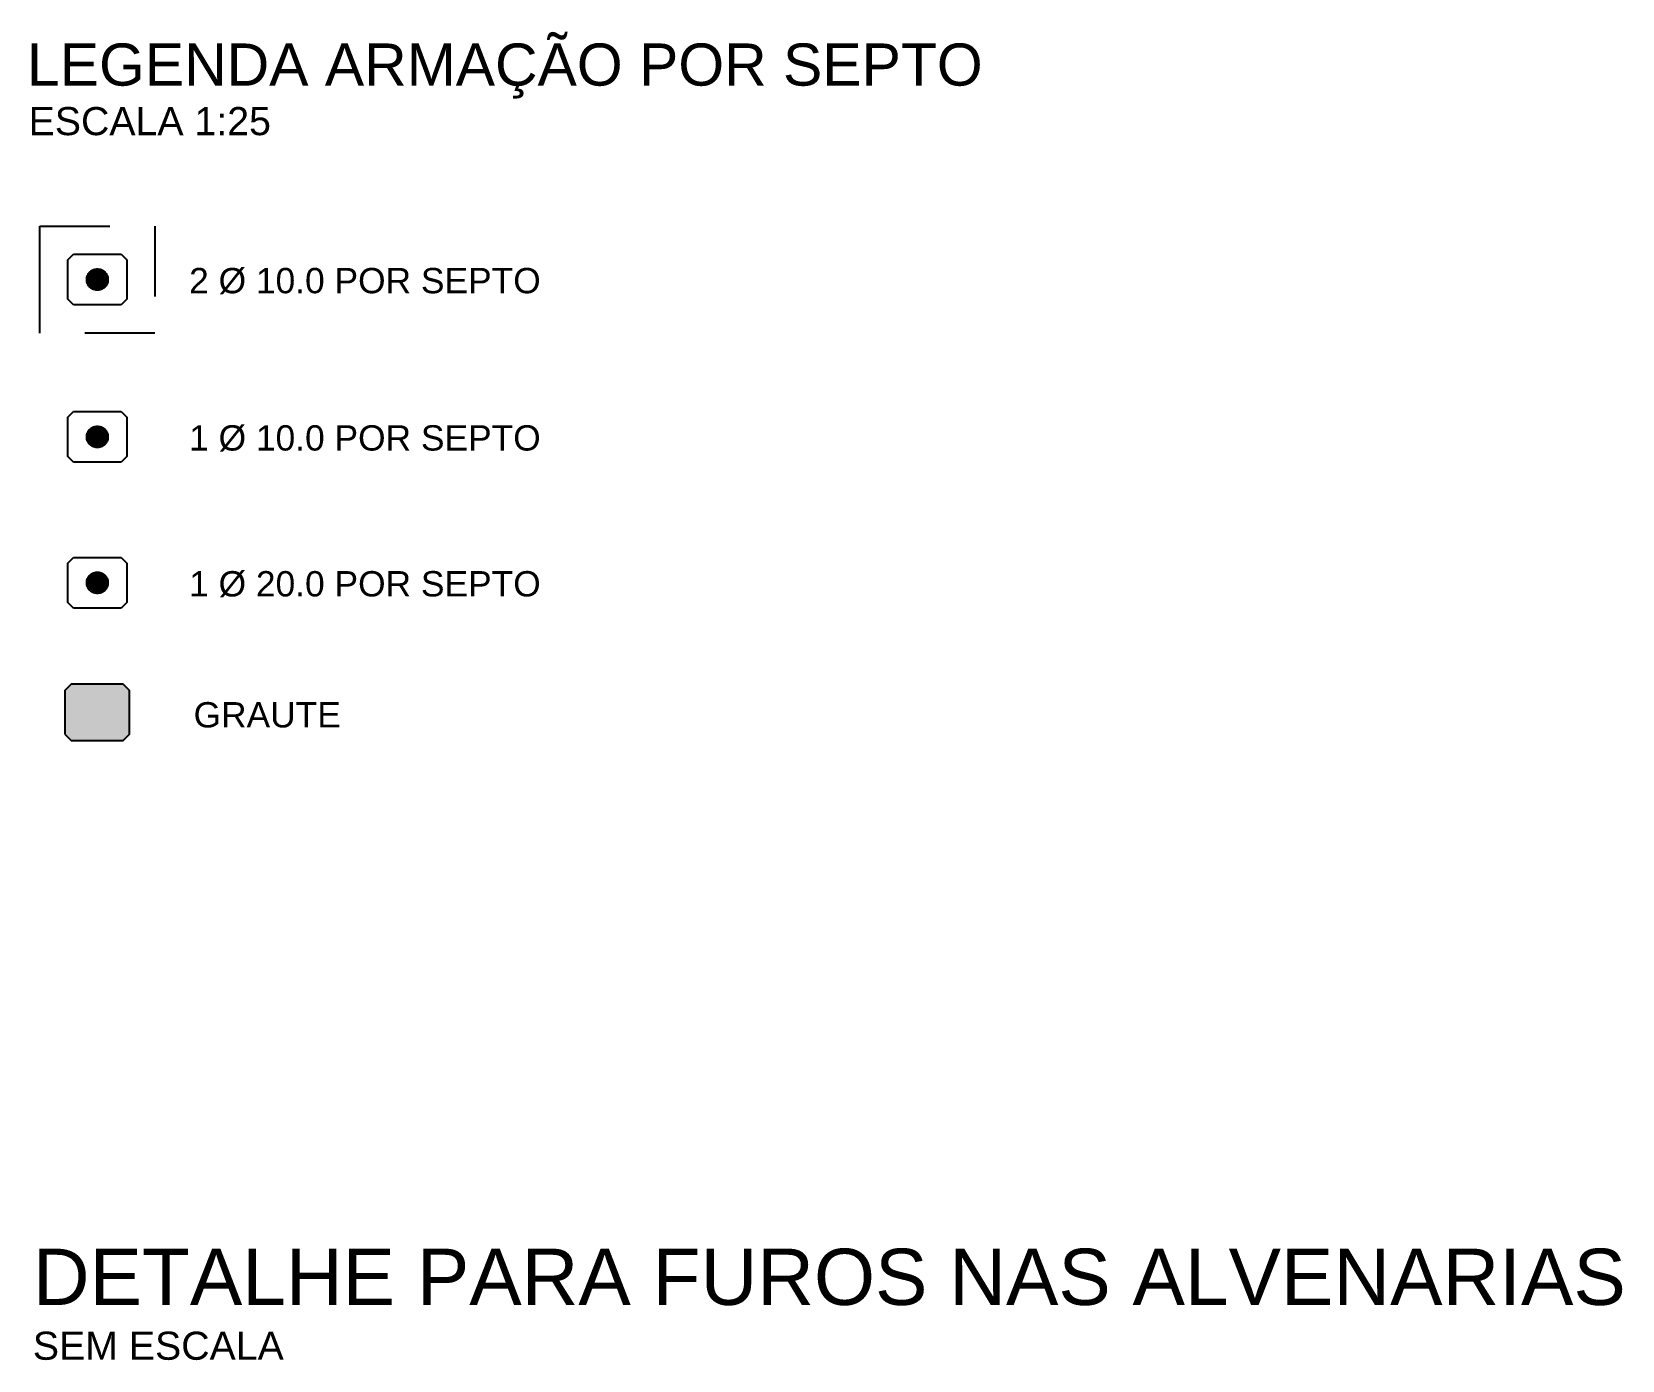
# Model space of a CAD drawing. Extents: x 0 to 119, y 0 to 84.
# Drawn here: x 51.73 to 63.05, y 43.29 to 52.74 of the extents above; entities that cross this region are included whole.
import ezdxf

# ---------------------------------------------------------------- set-up
doc = ezdxf.new("R2010")
doc.units = 0
doc.header["$MEASUREMENT"] = 0
doc.linetypes.add('ESTILO_TQS_0003', pattern=[1.5, 0.5, -0.4, 0.1, -0.5])
for name, color, linetype in [('17', 90, 'CONTINUOUS'), ('3', 7, 'CONTINUOUS'), ('31', 10, 'CONTINUOUS'), ('9', 8, 'CONTINUOUS')]:
    doc.layers.add(name, color=color, linetype=linetype)
doc.styles.add('TQS_ARIAL', font='arial.ttf')

msp = doc.modelspace()

# ---------------------------------------------------------------- linework, layer by layer
at = {"layer": '17', "color": 90, "linetype": 'Continuous'}
for p, q in [((51.989481, 48.96151), (52.029481, 49.00151)), ((52.029481, 49.00151), (52.369481, 49.00151)), ((52.369481, 49.00151), (52.409481, 48.96151)), ((51.989481, 48.68151), (51.989481, 48.96151)), ((52.409481, 48.96151), (52.409481, 48.68151)), ((52.029481, 48.64151), (51.989481, 48.68151)), ((52.409481, 48.68151), (52.369481, 48.64151)), ((52.369481, 48.64151), (52.029481, 48.64151))]:
    msp.add_line(p, q, dxfattribs=at)
for points in [[(52.198281, 48.82151), (52.198287, 48.821389), (52.198305, 48.821269), (52.198336, 48.821151), (52.198378, 48.821037), (52.198432, 48.820928), (52.198496, 48.820825), (52.19857, 48.820728), (52.198654, 48.82064), (52.198746, 48.820561), (52.198846, 48.820492), (52.198952, 48.820433), (52.199064, 48.820385), (52.19918, 48.820348), (52.199299, 48.820324), (52.19942, 48.820312), (52.199542, 48.820312), (52.199663, 48.820324), (52.199782, 48.820348), (52.199898, 48.820385), (52.200009, 48.820433), (52.200116, 48.820492), (52.200215, 48.820561), (52.200308, 48.82064), (52.200391, 48.820728), (52.200466, 48.820825), (52.20053, 48.820928), (52.200584, 48.821037), (52.200626, 48.821151), (52.200656, 48.821269), (52.200675, 48.821389), (52.200681, 48.82151), (52.123881, 48.82151), (52.124269, 48.829158), (52.125428, 48.836728), (52.127348, 48.844142), (52.130008, 48.851323), (52.13338, 48.858199), (52.137431, 48.864698), (52.142119, 48.870754), (52.147395, 48.876304), (52.153206, 48.881293), (52.159491, 48.885668), (52.166187, 48.889384), (52.173225, 48.892404), (52.180531, 48.894697), (52.188033, 48.896238), (52.195652, 48.897013), (52.20331, 48.897013), (52.210929, 48.896238), (52.21843, 48.894697), (52.225737, 48.892404), (52.232775, 48.889384), (52.239471, 48.885668), (52.245756, 48.881293), (52.251567, 48.876304), (52.256843, 48.870754), (52.261531, 48.864698), (52.265581, 48.858199), (52.268954, 48.851323), (52.271614, 48.844142), (52.273533, 48.836728), (52.274693, 48.829158), (52.275081, 48.82151), (52.198281, 48.82151)], [(52.200681, 48.82151), (52.200675, 48.821632), (52.200656, 48.821752), (52.200626, 48.821869), (52.200584, 48.821983), (52.20053, 48.822093), (52.200466, 48.822196), (52.200391, 48.822292), (52.200308, 48.82238), (52.200215, 48.822459), (52.200116, 48.822529), (52.200009, 48.822588), (52.199898, 48.822635), (52.199782, 48.822672), (52.199663, 48.822696), (52.199542, 48.822709), (52.19942, 48.822709), (52.199299, 48.822696), (52.19918, 48.822672), (52.199064, 48.822635), (52.198952, 48.822588), (52.198846, 48.822529), (52.198746, 48.822459), (52.198654, 48.82238), (52.19857, 48.822292), (52.198496, 48.822196), (52.198432, 48.822093), (52.198378, 48.821983), (52.198336, 48.821869), (52.198305, 48.821752), (52.198287, 48.821632), (52.198281, 48.82151), (52.275081, 48.82151), (52.274693, 48.813862), (52.273533, 48.806292), (52.271614, 48.798878), (52.268954, 48.791697), (52.265581, 48.784821), (52.261531, 48.778322), (52.256843, 48.772266), (52.251567, 48.766716), (52.245756, 48.761727), (52.239471, 48.757353), (52.232775, 48.753636), (52.225737, 48.750616), (52.21843, 48.748324), (52.210929, 48.746782), (52.20331, 48.746007), (52.195652, 48.746007), (52.188033, 48.746782), (52.180531, 48.748324), (52.173225, 48.750616), (52.166187, 48.753636), (52.159491, 48.757353), (52.153206, 48.761727), (52.147395, 48.766716), (52.142119, 48.772266), (52.137431, 48.778322), (52.13338, 48.784821), (52.130008, 48.791697), (52.127348, 48.798878), (52.125428, 48.806292), (52.124269, 48.813862), (52.123881, 48.82151), (52.200681, 48.82151)]]:
    msp.add_lwpolyline(points, dxfattribs=at)
msp.add_circle((52.199481, 48.82151), 0.0744, dxfattribs=at)
for points in [[(52.200215, 48.820561), (52.147395, 48.876304), (52.153206, 48.881293)], [(52.200215, 48.820561), (52.153206, 48.881293), (52.159491, 48.885668)], [(52.200215, 48.820561), (52.159491, 48.885668), (52.166187, 48.889384)], [(52.200215, 48.820561), (52.166187, 48.889384), (52.173225, 48.892404)], [(52.200215, 48.820561), (52.173225, 48.892404), (52.180531, 48.894697)], [(52.200215, 48.820561), (52.180531, 48.894697), (52.188033, 48.896238)], [(52.200215, 48.820561), (52.188033, 48.896238), (52.195652, 48.897013)], [(52.200215, 48.820561), (52.195652, 48.897013), (52.20331, 48.897013)], [(52.275081, 48.82151), (52.200215, 48.820561), (52.20331, 48.897013)], [(52.275081, 48.82151), (52.20331, 48.897013), (52.210929, 48.896238)], [(52.275081, 48.82151), (52.210929, 48.896238), (52.21843, 48.894697)], [(52.275081, 48.82151), (52.21843, 48.894697), (52.225737, 48.892404)], [(52.275081, 48.82151), (52.225737, 48.892404), (52.232775, 48.889384)], [(52.275081, 48.82151), (52.232775, 48.889384), (52.239471, 48.885668)], [(52.275081, 48.82151), (52.239471, 48.885668), (52.245756, 48.881293)], [(52.275081, 48.82151), (52.245756, 48.881293), (52.251567, 48.876304)], [(52.200215, 48.820561), (52.123881, 48.82151), (52.124269, 48.829158)], [(52.198746, 48.822459), (52.124269, 48.813862), (52.123881, 48.82151)], [(52.200215, 48.820561), (52.124269, 48.829158), (52.125428, 48.836728)], [(52.198746, 48.822459), (52.125428, 48.806292), (52.124269, 48.813862)], [(52.200215, 48.820561), (52.125428, 48.836728), (52.127348, 48.844142)], [(52.198746, 48.822459), (52.127348, 48.798878), (52.125428, 48.806292)], [(52.200215, 48.820561), (52.127348, 48.844142), (52.130008, 48.851323)], [(52.198746, 48.822459), (52.130008, 48.791697), (52.127348, 48.798878)], [(52.200215, 48.820561), (52.130008, 48.851323), (52.13338, 48.858199)], [(52.198746, 48.822459), (52.13338, 48.784821), (52.130008, 48.791697)], [(52.200215, 48.820561), (52.13338, 48.858199), (52.137431, 48.864698)], [(52.198746, 48.822459), (52.137431, 48.778322), (52.13338, 48.784821)], [(52.200215, 48.820561), (52.137431, 48.864698), (52.142119, 48.870754)], [(52.198746, 48.822459), (52.142119, 48.772266), (52.137431, 48.778322)], [(52.200215, 48.820561), (52.142119, 48.870754), (52.147395, 48.876304)], [(52.198746, 48.822459), (52.147395, 48.766716), (52.142119, 48.772266)], [(52.198746, 48.822459), (52.153206, 48.761727), (52.147395, 48.766716)], [(52.198746, 48.822459), (52.159491, 48.757353), (52.153206, 48.761727)], [(52.198746, 48.822459), (52.166187, 48.753636), (52.159491, 48.757353)], [(52.198746, 48.822459), (52.173225, 48.750616), (52.166187, 48.753636)], [(52.198746, 48.822459), (52.180531, 48.748324), (52.173225, 48.750616)], [(52.198746, 48.822459), (52.188033, 48.746782), (52.180531, 48.748324)], [(52.198746, 48.822459), (52.195652, 48.746007), (52.188033, 48.746782)], [(52.198746, 48.822459), (52.20331, 48.746007), (52.195652, 48.746007)], [(52.200215, 48.820561), (52.198287, 48.821389), (52.198281, 48.82151)], [(52.200215, 48.820561), (52.198281, 48.82151), (52.198281, 48.82151)], [(52.200215, 48.820561), (52.198281, 48.82151), (52.198281, 48.82151)], [(52.200215, 48.820561), (52.198281, 48.82151), (52.198281, 48.82151)], [(52.200215, 48.820561), (52.198281, 48.82151), (52.198281, 48.82151)], [(52.200215, 48.820561), (52.198281, 48.82151), (52.198281, 48.82151)], [(52.200215, 48.820561), (52.198281, 48.82151), (52.198281, 48.82151)], [(52.200215, 48.820561), (52.198281, 48.82151), (52.198281, 48.82151)], [(52.200215, 48.820561), (52.198281, 48.82151), (52.198281, 48.82151)], [(52.200215, 48.820561), (52.198281, 48.82151), (52.198281, 48.82151)], [(52.200215, 48.820561), (52.198305, 48.821269), (52.198287, 48.821389)], [(52.200215, 48.820561), (52.198287, 48.821389), (52.198287, 48.821389)], [(52.200215, 48.820561), (52.198432, 48.820928), (52.198305, 48.821269)], [(52.200215, 48.820561), (52.198305, 48.821269), (52.198305, 48.821269)], [(52.200215, 48.820561), (52.198305, 48.821269), (52.198305, 48.821269)], [(52.200215, 48.820561), (52.19857, 48.820728), (52.198432, 48.820928)], [(52.200215, 48.820561), (52.198746, 48.820561), (52.19857, 48.820728)], [(52.200681, 48.82151), (52.198746, 48.822459), (52.198952, 48.822588)], [(52.275081, 48.82151), (52.20331, 48.746007), (52.198746, 48.822459)], [(52.200215, 48.820561), (52.198846, 48.820492), (52.198746, 48.820561)], [(52.200215, 48.820561), (52.198952, 48.820433), (52.198846, 48.820492)], [(52.200681, 48.82151), (52.198952, 48.822588), (52.199299, 48.822696)], [(52.200215, 48.820561), (52.199064, 48.820385), (52.198952, 48.820433)], [(52.200215, 48.820561), (52.19918, 48.820348), (52.199064, 48.820385)], [(52.200215, 48.820561), (52.199299, 48.820324), (52.19918, 48.820348)], [(52.200681, 48.82151), (52.199299, 48.822696), (52.19942, 48.822709)], [(52.200681, 48.82151), (52.199299, 48.822696), (52.199299, 48.822696)], [(52.200681, 48.82151), (52.199299, 48.822696), (52.199299, 48.822696)], [(52.200215, 48.820561), (52.19942, 48.820312), (52.199299, 48.820324)], [(52.200681, 48.82151), (52.19942, 48.822709), (52.19942, 48.822709)], [(52.200681, 48.82151), (52.19942, 48.822709), (52.199542, 48.822709)], [(52.200215, 48.820561), (52.199542, 48.820312), (52.19942, 48.820312)], [(52.200215, 48.820561), (52.19942, 48.820312), (52.19942, 48.820312)], [(52.200681, 48.82151), (52.199542, 48.822709), (52.199542, 48.822709)], [(52.200681, 48.82151), (52.199542, 48.822709), (52.199663, 48.822696)], [(52.200215, 48.820561), (52.199663, 48.820324), (52.199542, 48.820312)], [(52.200215, 48.820561), (52.199542, 48.820312), (52.199542, 48.820312)], [(52.200681, 48.82151), (52.199663, 48.822696), (52.199782, 48.822672)], [(52.200215, 48.820561), (52.200009, 48.820433), (52.199663, 48.820324)], [(52.200215, 48.820561), (52.199663, 48.820324), (52.199663, 48.820324)], [(52.200215, 48.820561), (52.199663, 48.820324), (52.199663, 48.820324)], [(52.200681, 48.82151), (52.199782, 48.822672), (52.199898, 48.822635)], [(52.200681, 48.82151), (52.199898, 48.822635), (52.200009, 48.822588)], [(52.200681, 48.82151), (52.200009, 48.822588), (52.200116, 48.822529)], [(52.200681, 48.82151), (52.200116, 48.822529), (52.200215, 48.822459)], [(52.200681, 48.82151), (52.200215, 48.822459), (52.200391, 48.822292)], [(52.200681, 48.82151), (52.200391, 48.822292), (52.20053, 48.822093)], [(52.200681, 48.82151), (52.20053, 48.822093), (52.200656, 48.821752)], [(52.200681, 48.82151), (52.200656, 48.821752), (52.200656, 48.821752)], [(52.200681, 48.82151), (52.200656, 48.821752), (52.200656, 48.821752)], [(52.200681, 48.82151), (52.200656, 48.821752), (52.200675, 48.821632)], [(52.200681, 48.82151), (52.200675, 48.821632), (52.200675, 48.821632)], [(52.200681, 48.82151), (52.200675, 48.821632), (52.200681, 48.82151)], [(52.200681, 48.82151), (52.200681, 48.82151), (52.200681, 48.82151)], [(52.200681, 48.82151), (52.200681, 48.82151), (52.200681, 48.82151)], [(52.200681, 48.82151), (52.200681, 48.82151), (52.200681, 48.82151)], [(52.200681, 48.82151), (52.200681, 48.82151), (52.200681, 48.82151)], [(52.200681, 48.82151), (52.200681, 48.82151), (52.200681, 48.82151)], [(52.200681, 48.82151), (52.200681, 48.82151), (52.200681, 48.82151)], [(52.200681, 48.82151), (52.200681, 48.82151), (52.200681, 48.82151)], [(52.200681, 48.82151), (52.200681, 48.82151), (52.200681, 48.82151)], [(52.275081, 48.82151), (52.210929, 48.746782), (52.20331, 48.746007)], [(52.275081, 48.82151), (52.21843, 48.748324), (52.210929, 48.746782)], [(52.275081, 48.82151), (52.225737, 48.750616), (52.21843, 48.748324)], [(52.275081, 48.82151), (52.232775, 48.753636), (52.225737, 48.750616)], [(52.275081, 48.82151), (52.239471, 48.757353), (52.232775, 48.753636)], [(52.275081, 48.82151), (52.245756, 48.761727), (52.239471, 48.757353)], [(52.275081, 48.82151), (52.251567, 48.766716), (52.245756, 48.761727)], [(52.275081, 48.82151), (52.251567, 48.876304), (52.256843, 48.870754)], [(52.275081, 48.82151), (52.256843, 48.772266), (52.251567, 48.766716)], [(52.275081, 48.82151), (52.256843, 48.870754), (52.261531, 48.864698)], [(52.275081, 48.82151), (52.261531, 48.778322), (52.256843, 48.772266)], [(52.275081, 48.82151), (52.261531, 48.864698), (52.265581, 48.858199)], [(52.275081, 48.82151), (52.265581, 48.784821), (52.261531, 48.778322)], [(52.275081, 48.82151), (52.265581, 48.858199), (52.268954, 48.851323)], [(52.275081, 48.82151), (52.268954, 48.791697), (52.265581, 48.784821)], [(52.275081, 48.82151), (52.268954, 48.851323), (52.271614, 48.844142)], [(52.275081, 48.82151), (52.271614, 48.798878), (52.268954, 48.791697)], [(52.275081, 48.82151), (52.271614, 48.844142), (52.273533, 48.836728)], [(52.275081, 48.82151), (52.273533, 48.806292), (52.271614, 48.798878)], [(52.275081, 48.82151), (52.273533, 48.836728), (52.274693, 48.829158)], [(52.275081, 48.82151), (52.274693, 48.813862), (52.273533, 48.806292)]]:
    msp.add_solid(points, dxfattribs=at)
at = {"layer": '3', "color": 7, "linetype": 'Continuous'}
for p, q in [((51.98948, 51.117802), (52.02948, 51.157802)), ((52.02948, 51.157802), (52.36948, 51.157802)), ((52.36948, 51.157802), (52.40948, 51.117802)), ((51.98948, 50.837802), (51.98948, 51.117802)), ((52.40948, 51.117802), (52.40948, 50.837802)), ((52.02948, 50.797802), (51.98948, 50.837802)), ((52.40948, 50.837802), (52.36948, 50.797802)), ((52.36948, 50.797802), (52.02948, 50.797802)), ((51.98948, 49.999061), (52.02948, 50.039061)), ((52.02948, 50.039061), (52.36948, 50.039061)), ((52.36948, 50.039061), (52.40948, 49.999061)), ((51.98948, 49.719061), (51.98948, 49.999061)), ((52.40948, 49.999061), (52.40948, 49.719061)), ((52.02948, 49.679061), (51.98948, 49.719061)), ((52.369481, 49.679061), (52.02948, 49.679061)), ((52.40948, 49.719061), (52.369481, 49.679061))]:
    msp.add_line(p, q, dxfattribs=at)
for points in [[(52.19828, 50.977802), (52.198286, 50.97768), (52.198304, 50.97756), (52.198335, 50.977443), (52.198377, 50.977329), (52.198431, 50.977219), (52.198495, 50.977116), (52.198569, 50.97702), (52.198653, 50.976932), (52.198745, 50.976853), (52.198845, 50.976783), (52.198951, 50.976724), (52.199063, 50.976677), (52.199179, 50.97664), (52.199298, 50.976616), (52.199419, 50.976603), (52.199541, 50.976603), (52.199662, 50.976616), (52.199781, 50.97664), (52.199897, 50.976677), (52.200008, 50.976724), (52.200115, 50.976783), (52.200214, 50.976853), (52.200307, 50.976932), (52.20039, 50.97702), (52.200465, 50.977116), (52.200529, 50.977219), (52.200583, 50.977329), (52.200625, 50.977443), (52.200655, 50.97756), (52.200674, 50.97768), (52.20068, 50.977802), (52.12388, 50.977802), (52.124268, 50.98545), (52.125427, 50.99302), (52.127347, 51.000434), (52.130007, 51.007615), (52.133379, 51.014491), (52.13743, 51.02099), (52.142118, 51.027046), (52.147394, 51.032596), (52.153205, 51.037584), (52.15949, 51.041959), (52.166186, 51.045676), (52.173224, 51.048696), (52.180531, 51.050988), (52.188032, 51.05253), (52.195651, 51.053305), (52.203309, 51.053305), (52.210928, 51.05253), (52.218429, 51.050988), (52.225736, 51.048696), (52.232774, 51.045676), (52.23947, 51.041959), (52.245755, 51.037584), (52.251566, 51.032596), (52.256842, 51.027046), (52.26153, 51.02099), (52.26558, 51.014491), (52.268953, 51.007615), (52.271613, 51.000434), (52.273532, 50.99302), (52.274692, 50.98545), (52.27508, 50.977802), (52.19828, 50.977802)], [(52.20068, 50.977802), (52.200674, 50.977923), (52.200655, 50.978043), (52.200625, 50.978161), (52.200583, 50.978275), (52.200529, 50.978384), (52.200465, 50.978487), (52.20039, 50.978583), (52.200307, 50.978672), (52.200214, 50.978751), (52.200115, 50.97882), (52.200008, 50.978879), (52.199897, 50.978927), (52.199781, 50.978964), (52.199662, 50.978988), (52.199541, 50.979), (52.199419, 50.979), (52.199298, 50.978988), (52.199179, 50.978964), (52.199063, 50.978927), (52.198951, 50.978879), (52.198845, 50.97882), (52.198745, 50.978751), (52.198653, 50.978672), (52.198569, 50.978583), (52.198495, 50.978487), (52.198431, 50.978384), (52.198377, 50.978275), (52.198335, 50.978161), (52.198304, 50.978043), (52.198286, 50.977923), (52.19828, 50.977802), (52.27508, 50.977802), (52.274692, 50.970154), (52.273532, 50.962584), (52.271613, 50.95517), (52.268953, 50.947989), (52.26558, 50.941113), (52.26153, 50.934614), (52.256842, 50.928558), (52.251566, 50.923008), (52.245755, 50.918019), (52.23947, 50.913644), (52.232774, 50.909928), (52.225736, 50.906908), (52.218429, 50.904615), (52.210928, 50.903074), (52.203309, 50.902299), (52.195651, 50.902299), (52.188032, 50.903074), (52.180531, 50.904615), (52.173224, 50.906908), (52.166186, 50.909928), (52.15949, 50.913644), (52.153205, 50.918019), (52.147394, 50.923008), (52.142118, 50.928558), (52.13743, 50.934614), (52.133379, 50.941113), (52.130007, 50.947989), (52.127347, 50.95517), (52.125427, 50.962584), (52.124268, 50.970154), (52.12388, 50.977802), (52.20068, 50.977802)], [(52.19828, 49.859061), (52.198287, 49.85894), (52.198305, 49.85882), (52.198335, 49.858702), (52.198378, 49.858588), (52.198431, 49.858479), (52.198495, 49.858376), (52.19857, 49.85828), (52.198654, 49.858192), (52.198746, 49.858112), (52.198846, 49.858043), (52.198952, 49.857984), (52.199064, 49.857936), (52.19918, 49.8579), (52.199299, 49.857875), (52.19942, 49.857863), (52.199541, 49.857863), (52.199662, 49.857875), (52.199781, 49.8579), (52.199897, 49.857936), (52.200009, 49.857984), (52.200115, 49.858043), (52.200215, 49.858112), (52.200307, 49.858192), (52.200391, 49.85828), (52.200465, 49.858376), (52.20053, 49.858479), (52.200583, 49.858588), (52.200625, 49.858702), (52.200656, 49.85882), (52.200674, 49.85894), (52.20068, 49.859061), (52.12388, 49.859061), (52.124268, 49.86671), (52.125428, 49.874279), (52.127347, 49.881693), (52.130007, 49.888875), (52.13338, 49.89575), (52.137431, 49.902249), (52.142118, 49.908305), (52.147394, 49.913856), (52.153205, 49.918844), (52.159491, 49.923219), (52.166187, 49.926935), (52.173224, 49.929955), (52.180531, 49.932248), (52.188032, 49.93379), (52.195651, 49.934564), (52.203309, 49.934564), (52.210928, 49.93379), (52.21843, 49.932248), (52.225737, 49.929955), (52.232774, 49.926935), (52.23947, 49.923219), (52.245756, 49.918844), (52.251566, 49.913856), (52.256842, 49.908305), (52.26153, 49.902249), (52.265581, 49.89575), (52.268954, 49.888875), (52.271613, 49.881693), (52.273533, 49.874279), (52.274692, 49.86671), (52.27508, 49.859061), (52.19828, 49.859061)], [(52.20068, 49.859061), (52.200674, 49.859183), (52.200656, 49.859303), (52.200625, 49.859421), (52.200583, 49.859535), (52.20053, 49.859644), (52.200465, 49.859747), (52.200391, 49.859843), (52.200307, 49.859931), (52.200215, 49.86001), (52.200115, 49.86008), (52.200009, 49.860139), (52.199897, 49.860187), (52.199781, 49.860223), (52.199662, 49.860247), (52.199541, 49.86026), (52.19942, 49.86026), (52.199299, 49.860247), (52.19918, 49.860223), (52.199064, 49.860187), (52.198952, 49.860139), (52.198846, 49.86008), (52.198746, 49.86001), (52.198654, 49.859931), (52.19857, 49.859843), (52.198495, 49.859747), (52.198431, 49.859644), (52.198378, 49.859535), (52.198335, 49.859421), (52.198305, 49.859303), (52.198287, 49.859183), (52.19828, 49.859061), (52.27508, 49.859061), (52.274692, 49.851413), (52.273533, 49.843843), (52.271613, 49.836429), (52.268954, 49.829248), (52.265581, 49.822372), (52.26153, 49.815873), (52.256842, 49.809818), (52.251566, 49.804267), (52.245756, 49.799279), (52.23947, 49.794904), (52.232774, 49.791187), (52.225737, 49.788167), (52.21843, 49.785875), (52.210928, 49.784333), (52.203309, 49.783558), (52.195651, 49.783558), (52.188032, 49.784333), (52.180531, 49.785875), (52.173224, 49.788167), (52.166187, 49.791187), (52.159491, 49.794904), (52.153205, 49.799279), (52.147394, 49.804267), (52.142118, 49.809818), (52.137431, 49.815873), (52.13338, 49.822372), (52.130007, 49.829248), (52.127347, 49.836429), (52.125428, 49.843843), (52.124268, 49.851413), (52.12388, 49.859061), (52.20068, 49.859061)]]:
    msp.add_lwpolyline(points, dxfattribs=at)
for centre in [(52.19948, 50.977802), (52.19948, 49.859061)]:
    msp.add_circle(centre, 0.0744, dxfattribs=at)
for points in [[(52.200214, 50.976853), (52.142118, 51.027046), (52.147394, 51.032596)], [(52.200214, 50.976853), (52.147394, 51.032596), (52.153205, 51.037584)], [(52.200214, 50.976853), (52.153205, 51.037584), (52.15949, 51.041959)], [(52.200214, 50.976853), (52.15949, 51.041959), (52.166186, 51.045676)], [(52.200214, 50.976853), (52.166186, 51.045676), (52.173224, 51.048696)], [(52.200214, 50.976853), (52.173224, 51.048696), (52.180531, 51.050988)], [(52.200214, 50.976853), (52.180531, 51.050988), (52.188032, 51.05253)], [(52.200214, 50.976853), (52.188032, 51.05253), (52.195651, 51.053305)], [(52.200214, 50.976853), (52.195651, 51.053305), (52.203309, 51.053305)], [(52.27508, 50.977802), (52.200214, 50.976853), (52.203309, 51.053305)], [(52.27508, 50.977802), (52.203309, 51.053305), (52.210928, 51.05253)], [(52.27508, 50.977802), (52.210928, 51.05253), (52.218429, 51.050988)], [(52.27508, 50.977802), (52.218429, 51.050988), (52.225736, 51.048696)], [(52.27508, 50.977802), (52.225736, 51.048696), (52.232774, 51.045676)], [(52.27508, 50.977802), (52.232774, 51.045676), (52.23947, 51.041959)], [(52.27508, 50.977802), (52.23947, 51.041959), (52.245755, 51.037584)], [(52.27508, 50.977802), (52.245755, 51.037584), (52.251566, 51.032596)], [(52.27508, 50.977802), (52.251566, 51.032596), (52.256842, 51.027046)], [(52.200214, 50.976853), (52.12388, 50.977802), (52.124268, 50.98545)], [(52.198745, 50.978751), (52.124268, 50.970154), (52.12388, 50.977802)], [(52.200214, 50.976853), (52.124268, 50.98545), (52.125427, 50.99302)], [(52.198745, 50.978751), (52.125427, 50.962584), (52.124268, 50.970154)], [(52.200214, 50.976853), (52.125427, 50.99302), (52.127347, 51.000434)], [(52.198745, 50.978751), (52.127347, 50.95517), (52.125427, 50.962584)], [(52.200214, 50.976853), (52.127347, 51.000434), (52.130007, 51.007615)], [(52.198745, 50.978751), (52.130007, 50.947989), (52.127347, 50.95517)], [(52.200214, 50.976853), (52.130007, 51.007615), (52.133379, 51.014491)], [(52.198745, 50.978751), (52.133379, 50.941113), (52.130007, 50.947989)], [(52.200214, 50.976853), (52.133379, 51.014491), (52.13743, 51.02099)], [(52.198745, 50.978751), (52.13743, 50.934614), (52.133379, 50.941113)], [(52.200214, 50.976853), (52.13743, 51.02099), (52.142118, 51.027046)], [(52.198745, 50.978751), (52.142118, 50.928558), (52.13743, 50.934614)], [(52.198745, 50.978751), (52.147394, 50.923008), (52.142118, 50.928558)], [(52.198745, 50.978751), (52.153205, 50.918019), (52.147394, 50.923008)], [(52.198745, 50.978751), (52.15949, 50.913644), (52.153205, 50.918019)], [(52.198745, 50.978751), (52.166186, 50.909928), (52.15949, 50.913644)], [(52.198745, 50.978751), (52.173224, 50.906908), (52.166186, 50.909928)], [(52.198745, 50.978751), (52.180531, 50.904615), (52.173224, 50.906908)], [(52.198745, 50.978751), (52.188032, 50.903074), (52.180531, 50.904615)], [(52.198745, 50.978751), (52.195651, 50.902299), (52.188032, 50.903074)], [(52.198745, 50.978751), (52.203309, 50.902299), (52.195651, 50.902299)], [(52.200214, 50.976853), (52.198286, 50.97768), (52.19828, 50.977802)], [(52.200214, 50.976853), (52.19828, 50.977802), (52.19828, 50.977802)], [(52.200214, 50.976853), (52.19828, 50.977802), (52.19828, 50.977802)], [(52.200214, 50.976853), (52.19828, 50.977802), (52.19828, 50.977802)], [(52.200214, 50.976853), (52.19828, 50.977802), (52.19828, 50.977802)], [(52.200214, 50.976853), (52.19828, 50.977802), (52.19828, 50.977802)], [(52.200214, 50.976853), (52.19828, 50.977802), (52.19828, 50.977802)], [(52.200214, 50.976853), (52.19828, 50.977802), (52.19828, 50.977802)], [(52.200214, 50.976853), (52.19828, 50.977802), (52.19828, 50.977802)], [(52.200214, 50.976853), (52.19828, 50.977802), (52.19828, 50.977802)], [(52.200214, 50.976853), (52.198304, 50.97756), (52.198286, 50.97768)], [(52.200214, 50.976853), (52.198286, 50.97768), (52.198286, 50.97768)], [(52.200214, 50.976853), (52.198431, 50.977219), (52.198304, 50.97756)], [(52.200214, 50.976853), (52.198304, 50.97756), (52.198304, 50.97756)], [(52.200214, 50.976853), (52.198304, 50.97756), (52.198304, 50.97756)], [(52.200214, 50.976853), (52.198569, 50.97702), (52.198431, 50.977219)], [(52.200214, 50.976853), (52.198745, 50.976853), (52.198569, 50.97702)], [(52.20068, 50.977802), (52.198745, 50.978751), (52.198951, 50.978879)], [(52.27508, 50.977802), (52.203309, 50.902299), (52.198745, 50.978751)], [(52.200214, 50.976853), (52.198845, 50.976783), (52.198745, 50.976853)], [(52.200214, 50.976853), (52.198951, 50.976724), (52.198845, 50.976783)], [(52.20068, 50.977802), (52.198951, 50.978879), (52.199298, 50.978988)], [(52.200214, 50.976853), (52.199063, 50.976677), (52.198951, 50.976724)], [(52.200214, 50.976853), (52.199179, 50.97664), (52.199063, 50.976677)], [(52.200214, 50.976853), (52.199298, 50.976616), (52.199179, 50.97664)], [(52.20068, 50.977802), (52.199298, 50.978988), (52.199419, 50.979)], [(52.20068, 50.977802), (52.199298, 50.978988), (52.199298, 50.978988)], [(52.20068, 50.977802), (52.199298, 50.978988), (52.199298, 50.978988)], [(52.200214, 50.976853), (52.199419, 50.976603), (52.199298, 50.976616)], [(52.20068, 50.977802), (52.199419, 50.979), (52.199419, 50.979)], [(52.20068, 50.977802), (52.199419, 50.979), (52.199541, 50.979)], [(52.200214, 50.976853), (52.199541, 50.976603), (52.199419, 50.976603)], [(52.200214, 50.976853), (52.199419, 50.976603), (52.199419, 50.976603)], [(52.20068, 50.977802), (52.199541, 50.979), (52.199541, 50.979)], [(52.20068, 50.977802), (52.199541, 50.979), (52.199662, 50.978988)], [(52.200214, 50.976853), (52.199662, 50.976616), (52.199541, 50.976603)], [(52.200214, 50.976853), (52.199541, 50.976603), (52.199541, 50.976603)], [(52.20068, 50.977802), (52.199662, 50.978988), (52.199781, 50.978964)], [(52.200214, 50.976853), (52.200008, 50.976724), (52.199662, 50.976616)], [(52.200214, 50.976853), (52.199662, 50.976616), (52.199662, 50.976616)], [(52.200214, 50.976853), (52.199662, 50.976616), (52.199662, 50.976616)], [(52.20068, 50.977802), (52.199781, 50.978964), (52.199897, 50.978927)], [(52.20068, 50.977802), (52.199897, 50.978927), (52.200008, 50.978879)], [(52.20068, 50.977802), (52.200008, 50.978879), (52.200115, 50.97882)], [(52.20068, 50.977802), (52.200115, 50.97882), (52.200214, 50.978751)], [(52.20068, 50.977802), (52.200214, 50.978751), (52.20039, 50.978583)], [(52.20068, 50.977802), (52.20039, 50.978583), (52.200529, 50.978384)], [(52.20068, 50.977802), (52.200529, 50.978384), (52.200655, 50.978043)], [(52.20068, 50.977802), (52.200655, 50.978043), (52.200655, 50.978043)], [(52.20068, 50.977802), (52.200655, 50.978043), (52.200655, 50.978043)], [(52.20068, 50.977802), (52.200655, 50.978043), (52.200674, 50.977923)], [(52.20068, 50.977802), (52.200674, 50.977923), (52.200674, 50.977923)], [(52.20068, 50.977802), (52.200674, 50.977923), (52.20068, 50.977802)], [(52.20068, 50.977802), (52.20068, 50.977802), (52.20068, 50.977802)], [(52.20068, 50.977802), (52.20068, 50.977802), (52.20068, 50.977802)], [(52.20068, 50.977802), (52.20068, 50.977802), (52.20068, 50.977802)], [(52.20068, 50.977802), (52.20068, 50.977802), (52.20068, 50.977802)], [(52.20068, 50.977802), (52.20068, 50.977802), (52.20068, 50.977802)], [(52.20068, 50.977802), (52.20068, 50.977802), (52.20068, 50.977802)], [(52.20068, 50.977802), (52.20068, 50.977802), (52.20068, 50.977802)], [(52.20068, 50.977802), (52.20068, 50.977802), (52.20068, 50.977802)], [(52.27508, 50.977802), (52.210928, 50.903074), (52.203309, 50.902299)], [(52.27508, 50.977802), (52.218429, 50.904615), (52.210928, 50.903074)], [(52.27508, 50.977802), (52.225736, 50.906908), (52.218429, 50.904615)], [(52.27508, 50.977802), (52.232774, 50.909928), (52.225736, 50.906908)], [(52.27508, 50.977802), (52.23947, 50.913644), (52.232774, 50.909928)], [(52.27508, 50.977802), (52.245755, 50.918019), (52.23947, 50.913644)], [(52.27508, 50.977802), (52.251566, 50.923008), (52.245755, 50.918019)], [(52.27508, 50.977802), (52.256842, 50.928558), (52.251566, 50.923008)], [(52.27508, 50.977802), (52.256842, 51.027046), (52.26153, 51.02099)], [(52.27508, 50.977802), (52.26153, 50.934614), (52.256842, 50.928558)], [(52.27508, 50.977802), (52.26153, 51.02099), (52.26558, 51.014491)], [(52.27508, 50.977802), (52.26558, 50.941113), (52.26153, 50.934614)], [(52.27508, 50.977802), (52.26558, 51.014491), (52.268953, 51.007615)], [(52.27508, 50.977802), (52.268953, 50.947989), (52.26558, 50.941113)], [(52.27508, 50.977802), (52.268953, 51.007615), (52.271613, 51.000434)], [(52.27508, 50.977802), (52.271613, 50.95517), (52.268953, 50.947989)], [(52.27508, 50.977802), (52.271613, 51.000434), (52.273532, 50.99302)], [(52.27508, 50.977802), (52.273532, 50.962584), (52.271613, 50.95517)], [(52.27508, 50.977802), (52.273532, 50.99302), (52.274692, 50.98545)], [(52.27508, 50.977802), (52.274692, 50.970154), (52.273532, 50.962584)], [(52.200215, 49.858112), (52.13338, 49.89575), (52.137431, 49.902249)], [(52.200215, 49.858112), (52.137431, 49.902249), (52.142118, 49.908305)], [(52.200215, 49.858112), (52.142118, 49.908305), (52.147394, 49.913856)], [(52.200215, 49.858112), (52.147394, 49.913856), (52.153205, 49.918844)], [(52.200215, 49.858112), (52.153205, 49.918844), (52.159491, 49.923219)], [(52.200215, 49.858112), (52.159491, 49.923219), (52.166187, 49.926935)], [(52.200215, 49.858112), (52.166187, 49.926935), (52.173224, 49.929955)], [(52.200215, 49.858112), (52.173224, 49.929955), (52.180531, 49.932248)], [(52.200215, 49.858112), (52.180531, 49.932248), (52.188032, 49.93379)], [(52.200215, 49.858112), (52.188032, 49.93379), (52.195651, 49.934564)], [(52.200215, 49.858112), (52.195651, 49.934564), (52.203309, 49.934564)], [(52.27508, 49.859061), (52.200215, 49.858112), (52.203309, 49.934564)], [(52.27508, 49.859061), (52.203309, 49.934564), (52.210928, 49.93379)], [(52.27508, 49.859061), (52.210928, 49.93379), (52.21843, 49.932248)], [(52.27508, 49.859061), (52.21843, 49.932248), (52.225737, 49.929955)], [(52.27508, 49.859061), (52.225737, 49.929955), (52.232774, 49.926935)], [(52.27508, 49.859061), (52.232774, 49.926935), (52.23947, 49.923219)], [(52.27508, 49.859061), (52.23947, 49.923219), (52.245756, 49.918844)], [(52.27508, 49.859061), (52.245756, 49.918844), (52.251566, 49.913856)], [(52.27508, 49.859061), (52.251566, 49.913856), (52.256842, 49.908305)], [(52.27508, 49.859061), (52.256842, 49.908305), (52.26153, 49.902249)], [(52.27508, 49.859061), (52.26153, 49.902249), (52.265581, 49.89575)], [(52.200215, 49.858112), (52.12388, 49.859061), (52.124268, 49.86671)], [(52.198746, 49.86001), (52.124268, 49.851413), (52.12388, 49.859061)], [(52.200215, 49.858112), (52.124268, 49.86671), (52.125428, 49.874279)], [(52.198746, 49.86001), (52.125428, 49.843843), (52.124268, 49.851413)], [(52.200215, 49.858112), (52.125428, 49.874279), (52.127347, 49.881693)], [(52.198746, 49.86001), (52.127347, 49.836429), (52.125428, 49.843843)], [(52.200215, 49.858112), (52.127347, 49.881693), (52.130007, 49.888875)], [(52.198746, 49.86001), (52.130007, 49.829248), (52.127347, 49.836429)], [(52.200215, 49.858112), (52.130007, 49.888875), (52.13338, 49.89575)], [(52.198746, 49.86001), (52.13338, 49.822372), (52.130007, 49.829248)], [(52.198746, 49.86001), (52.137431, 49.815873), (52.13338, 49.822372)], [(52.198746, 49.86001), (52.142118, 49.809818), (52.137431, 49.815873)], [(52.198746, 49.86001), (52.147394, 49.804267), (52.142118, 49.809818)], [(52.198746, 49.86001), (52.153205, 49.799279), (52.147394, 49.804267)], [(52.198746, 49.86001), (52.159491, 49.794904), (52.153205, 49.799279)], [(52.198746, 49.86001), (52.166187, 49.791187), (52.159491, 49.794904)], [(52.198746, 49.86001), (52.173224, 49.788167), (52.166187, 49.791187)], [(52.198746, 49.86001), (52.180531, 49.785875), (52.173224, 49.788167)], [(52.198746, 49.86001), (52.188032, 49.784333), (52.180531, 49.785875)], [(52.198746, 49.86001), (52.195651, 49.783558), (52.188032, 49.784333)], [(52.198746, 49.86001), (52.203309, 49.783558), (52.195651, 49.783558)], [(52.200215, 49.858112), (52.198287, 49.85894), (52.19828, 49.859061)], [(52.200215, 49.858112), (52.19828, 49.859061), (52.19828, 49.859061)], [(52.200215, 49.858112), (52.19828, 49.859061), (52.19828, 49.859061)], [(52.200215, 49.858112), (52.19828, 49.859061), (52.19828, 49.859061)], [(52.200215, 49.858112), (52.19828, 49.859061), (52.19828, 49.859061)], [(52.200215, 49.858112), (52.19828, 49.859061), (52.19828, 49.859061)], [(52.200215, 49.858112), (52.19828, 49.859061), (52.19828, 49.859061)], [(52.200215, 49.858112), (52.19828, 49.859061), (52.19828, 49.859061)], [(52.200215, 49.858112), (52.19828, 49.859061), (52.19828, 49.859061)], [(52.200215, 49.858112), (52.19828, 49.859061), (52.19828, 49.859061)], [(52.200215, 49.858112), (52.198305, 49.85882), (52.198287, 49.85894)], [(52.200215, 49.858112), (52.198287, 49.85894), (52.198287, 49.85894)], [(52.200215, 49.858112), (52.198431, 49.858479), (52.198305, 49.85882)], [(52.200215, 49.858112), (52.198305, 49.85882), (52.198305, 49.85882)], [(52.200215, 49.858112), (52.198305, 49.85882), (52.198305, 49.85882)], [(52.200215, 49.858112), (52.19857, 49.85828), (52.198431, 49.858479)], [(52.200215, 49.858112), (52.198746, 49.858112), (52.19857, 49.85828)], [(52.20068, 49.859061), (52.198746, 49.86001), (52.198952, 49.860139)], [(52.27508, 49.859061), (52.203309, 49.783558), (52.198746, 49.86001)], [(52.200215, 49.858112), (52.198846, 49.858043), (52.198746, 49.858112)], [(52.200215, 49.858112), (52.198952, 49.857984), (52.198846, 49.858043)], [(52.20068, 49.859061), (52.198952, 49.860139), (52.199299, 49.860247)], [(52.200215, 49.858112), (52.199064, 49.857936), (52.198952, 49.857984)], [(52.200215, 49.858112), (52.19918, 49.8579), (52.199064, 49.857936)], [(52.200215, 49.858112), (52.199299, 49.857875), (52.19918, 49.8579)], [(52.20068, 49.859061), (52.199299, 49.860247), (52.19942, 49.86026)], [(52.20068, 49.859061), (52.199299, 49.860247), (52.199299, 49.860247)], [(52.20068, 49.859061), (52.199299, 49.860247), (52.199299, 49.860247)], [(52.200215, 49.858112), (52.19942, 49.857863), (52.199299, 49.857875)], [(52.20068, 49.859061), (52.19942, 49.86026), (52.19942, 49.86026)], [(52.20068, 49.859061), (52.19942, 49.86026), (52.199541, 49.86026)], [(52.200215, 49.858112), (52.199541, 49.857863), (52.19942, 49.857863)], [(52.200215, 49.858112), (52.19942, 49.857863), (52.19942, 49.857863)], [(52.20068, 49.859061), (52.199541, 49.86026), (52.199541, 49.86026)], [(52.20068, 49.859061), (52.199541, 49.86026), (52.199662, 49.860247)], [(52.200215, 49.858112), (52.199662, 49.857875), (52.199541, 49.857863)], [(52.200215, 49.858112), (52.199541, 49.857863), (52.199541, 49.857863)], [(52.20068, 49.859061), (52.199662, 49.860247), (52.199781, 49.860223)], [(52.200215, 49.858112), (52.200009, 49.857984), (52.199662, 49.857875)], [(52.200215, 49.858112), (52.199662, 49.857875), (52.199662, 49.857875)], [(52.200215, 49.858112), (52.199662, 49.857875), (52.199662, 49.857875)], [(52.20068, 49.859061), (52.199781, 49.860223), (52.199897, 49.860187)], [(52.20068, 49.859061), (52.199897, 49.860187), (52.200009, 49.860139)], [(52.20068, 49.859061), (52.200009, 49.860139), (52.200115, 49.86008)], [(52.20068, 49.859061), (52.200115, 49.86008), (52.200215, 49.86001)], [(52.20068, 49.859061), (52.200215, 49.86001), (52.200391, 49.859843)], [(52.20068, 49.859061), (52.200391, 49.859843), (52.20053, 49.859644)], [(52.20068, 49.859061), (52.20053, 49.859644), (52.200656, 49.859303)], [(52.20068, 49.859061), (52.200656, 49.859303), (52.200656, 49.859303)], [(52.20068, 49.859061), (52.200656, 49.859303), (52.200656, 49.859303)], [(52.20068, 49.859061), (52.200656, 49.859303), (52.200674, 49.859183)], [(52.20068, 49.859061), (52.200674, 49.859183), (52.200674, 49.859183)], [(52.20068, 49.859061), (52.200674, 49.859183), (52.20068, 49.859061)], [(52.20068, 49.859061), (52.20068, 49.859061), (52.20068, 49.859061)], [(52.20068, 49.859061), (52.20068, 49.859061), (52.20068, 49.859061)], [(52.20068, 49.859061), (52.20068, 49.859061), (52.20068, 49.859061)], [(52.20068, 49.859061), (52.20068, 49.859061), (52.20068, 49.859061)], [(52.20068, 49.859061), (52.20068, 49.859061), (52.20068, 49.859061)], [(52.20068, 49.859061), (52.20068, 49.859061), (52.20068, 49.859061)], [(52.20068, 49.859061), (52.20068, 49.859061), (52.20068, 49.859061)], [(52.20068, 49.859061), (52.20068, 49.859061), (52.20068, 49.859061)], [(52.27508, 49.859061), (52.210928, 49.784333), (52.203309, 49.783558)], [(52.27508, 49.859061), (52.21843, 49.785875), (52.210928, 49.784333)], [(52.27508, 49.859061), (52.225737, 49.788167), (52.21843, 49.785875)], [(52.27508, 49.859061), (52.232774, 49.791187), (52.225737, 49.788167)], [(52.27508, 49.859061), (52.23947, 49.794904), (52.232774, 49.791187)], [(52.27508, 49.859061), (52.245756, 49.799279), (52.23947, 49.794904)], [(52.27508, 49.859061), (52.251566, 49.804267), (52.245756, 49.799279)], [(52.27508, 49.859061), (52.256842, 49.809818), (52.251566, 49.804267)], [(52.27508, 49.859061), (52.26153, 49.815873), (52.256842, 49.809818)], [(52.27508, 49.859061), (52.265581, 49.822372), (52.26153, 49.815873)], [(52.27508, 49.859061), (52.265581, 49.89575), (52.268954, 49.888875)], [(52.27508, 49.859061), (52.268954, 49.829248), (52.265581, 49.822372)], [(52.27508, 49.859061), (52.268954, 49.888875), (52.271613, 49.881693)], [(52.27508, 49.859061), (52.271613, 49.836429), (52.268954, 49.829248)], [(52.27508, 49.859061), (52.271613, 49.881693), (52.273533, 49.874279)], [(52.27508, 49.859061), (52.273533, 49.843843), (52.271613, 49.836429)], [(52.27508, 49.859061), (52.273533, 49.874279), (52.274692, 49.86671)], [(52.27508, 49.859061), (52.274692, 49.851413), (52.273533, 49.843843)]]:
    msp.add_solid(points, dxfattribs=at)
at = {"layer": '31', "color": 10, "linetype": 'ESTILO_TQS_0003'}
msp.add_lwpolyline([(51.78948, 50.977806), (51.78948, 51.357802), (52.60948, 51.357802), (52.60948, 50.597802), (51.78948, 50.597806), (51.78948, 50.977802)], dxfattribs=at)
at = {"layer": '9', "color": 8, "linetype": 'Continuous'}
msp.add_lwpolyline([(51.968501, 47.743826), (52.012946, 47.699382), (52.384057, 47.699382), (52.428501, 47.743827), (52.428501, 48.054938), (52.384056, 48.099382), (52.012945, 48.099382), (51.968501, 48.054937), (51.968501, 47.743826)], dxfattribs=at)
for points in [[(51.968501, 47.743826), (52.428501, 48.054938), (52.384056, 48.099382)], [(51.968501, 47.743826), (52.384056, 48.099382), (52.012945, 48.099382)], [(51.968501, 47.743826), (52.012945, 48.099382), (51.968501, 48.054937)], [(51.968501, 47.743826), (52.428501, 47.743827), (52.428501, 48.054938)], [(51.968501, 47.743826), (51.968501, 48.054937), (51.968501, 47.743826)], [(51.968501, 47.743826), (52.384057, 47.699382), (52.428501, 47.743827)], [(51.968501, 47.743826), (52.012946, 47.699382), (52.384057, 47.699382)]]:
    msp.add_solid(points, dxfattribs=at)

# ---------------------------------------------------------------- texts
at = {"layer": '3', "color": 7, "linetype": 'Continuous', "style": 'TQS_ARIAL'}
for s, height, p in [('LEGENDA ARMAÇÃO POR SEPTO', 0.3, (51.698834, 52.357413)), ('ESCALA 1:25', 0.2, (51.710499, 52.005156)), ('2 %%c 10.0 POR SEPTO', 0.18, (52.852494, 50.880704)), ('1 %%c 10.0 POR SEPTO', 0.18, (52.852495, 49.761964)), ('1 %%c 20.0 POR SEPTO', 0.18, (52.852495, 48.724413)), ('GRAUTE', 0.18, (52.884084, 47.792588))]:
    msp.add_text(s, height=height, rotation=0.000025, dxfattribs=at).set_placement(p)
for s, height, p in [('DETALHE PARA FUROS NAS ALVENARIAS', 0.4, (51.74057, 43.685093)), ('SEM ESCALA', 0.2, (51.74057, 43.295093))]:
    msp.add_text(s, height=height, dxfattribs=at).set_placement(p)

doc.saveas('drawing.dxf')
